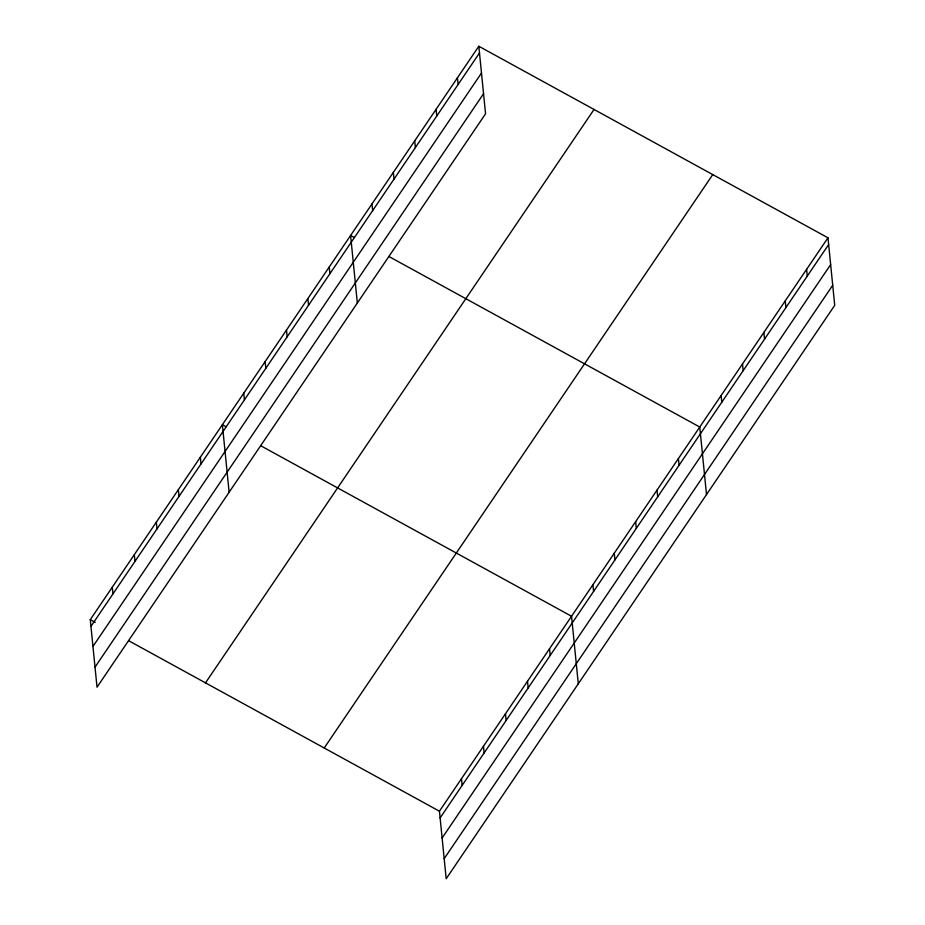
<?xml version="1.0" encoding="UTF-8"?>
<svg xmlns="http://www.w3.org/2000/svg" width="925" height="925" viewBox="0 0 925 925"><rect width="100%" height="100%" fill="white"/><g stroke="black" fill="none" stroke-linecap="round" stroke-linejoin="round"><path stroke-width="1.39" d="M478.815 46.25L485.556 113.787L97.021 687.194L90.28 619.657L478.815 46.25L827.979 237.806L834.72 305.342L446.185 878.75L439.444 811.213L827.979 237.806M90.951 626.375L479.485 52.968M92.951 646.448L481.497 73.04M95.021 667.122L483.555 93.714M205.5 682.87L594.047 109.462M324.212 748.001L712.759 174.594M440.103 817.931L828.65 244.524M442.115 838.004L830.65 264.596M444.173 858.678L832.72 285.27M354.321 237.517L350.598 235.47L357.339 303.018M389.009 256.549L699.763 427.026L706.503 494.563M226.105 426.737L222.382 424.702L229.123 492.239M260.792 445.769L571.546 616.258L578.287 683.795M90.28 619.657L95.24 622.375M128.691 640.724L439.444 811.213M806.612 269.337L807.282 276.055M785.232 300.879L785.903 307.597M763.865 332.41L764.536 339.128M742.497 363.953L743.168 370.671M721.13 395.495L721.801 402.213M678.395 458.569L679.066 465.287M657.016 490.1L657.687 496.817M635.648 521.642L636.319 528.36M614.281 553.173L614.952 559.891M592.913 584.716L593.584 591.433M549.519 648.749L550.19 655.467M527.504 681.239L528.175 687.957M457.447 77.793L458.118 84.51M505.489 713.73L506.16 720.448M436.08 109.323L436.75 116.041M483.474 746.221L484.145 752.938M414.712 140.866L415.383 147.584M461.459 778.723L462.13 785.441M393.345 172.397L394.015 179.115M371.977 203.939L372.648 210.657M329.231 267.013L329.901 273.731M307.863 298.555L308.534 305.262M286.496 330.086L287.166 336.804M265.128 361.629L265.799 368.347M243.749 393.16L244.42 399.877M200.367 457.193L201.037 463.911M178.352 489.683L179.022 496.401M156.337 522.174L157.007 528.892M134.31 554.676L134.981 561.394M112.295 587.167L112.966 593.885"/></g></svg>
